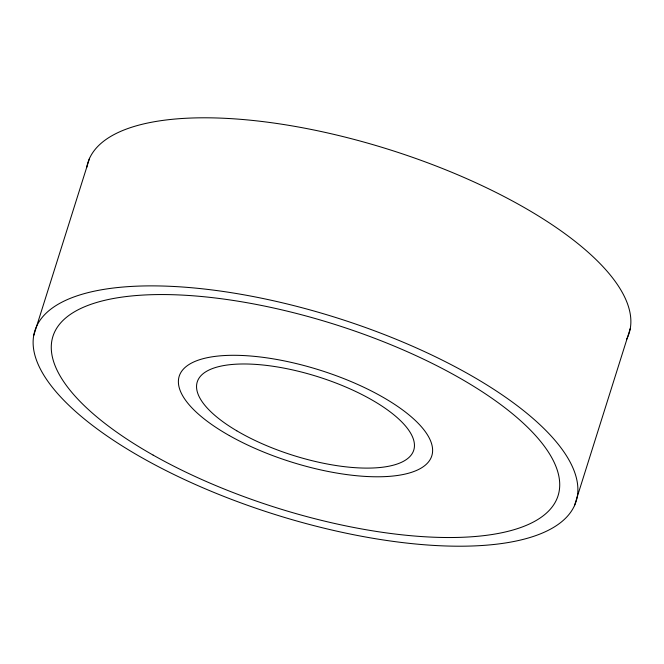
<?xml version="1.0" encoding="UTF-8"?>
<svg xmlns="http://www.w3.org/2000/svg" width="664" height="664" viewBox="0 0 664 664"><rect width="100%" height="100%" fill="white"/><g stroke="black" fill="none" stroke-linecap="round" stroke-linejoin="round"><path stroke-width="1" d="M33.715 335.527L89.557 158.289M574.443 505.711A283.744 103.069 17.5 0 0 208.413 289.496A283.744 103.069 17.5 0 0 133.655 452.923A283.744 103.069 17.5 0 0 574.443 505.711L630.285 328.472M86.718 167.444A283.744 103.069 17.5 0 1 391.702 150.363A283.744 103.069 17.5 0 1 626.559 339.412M236.766 430.795A113.494 41.226 17.5 0 0 413.074 451.91A113.494 41.226 17.5 0 0 266.662 365.424A113.494 41.226 17.5 0 0 236.766 430.795M229.329 435.576A132.41 48.099 17.5 0 0 431.716 456.085A132.41 48.099 17.5 0 0 255.457 356.46A132.41 48.099 17.5 0 0 229.329 435.576M153.16 455.114A264.828 96.197 17.5 0 0 557.926 496.124A264.828 96.197 17.5 0 0 205.417 296.883A264.828 96.197 17.5 0 0 153.16 455.114"/></g></svg>
